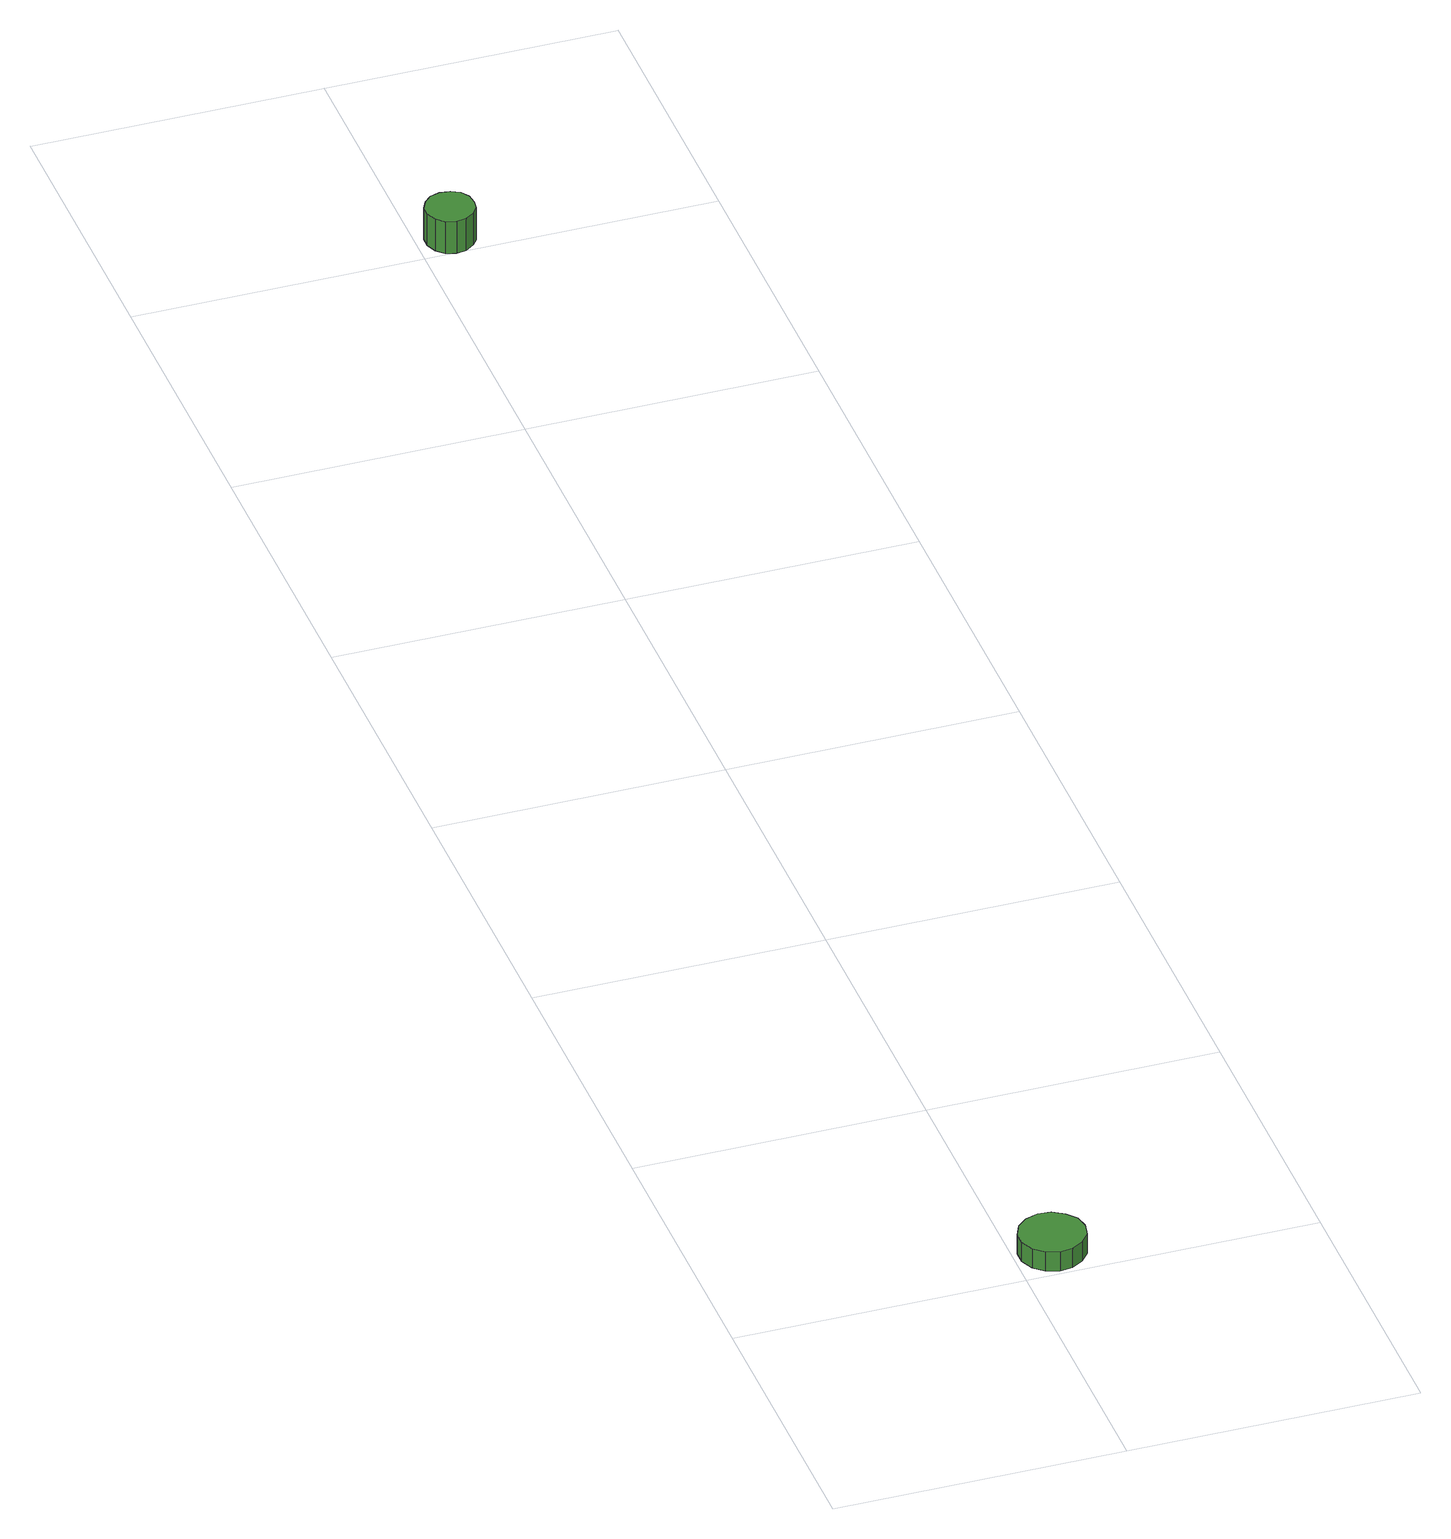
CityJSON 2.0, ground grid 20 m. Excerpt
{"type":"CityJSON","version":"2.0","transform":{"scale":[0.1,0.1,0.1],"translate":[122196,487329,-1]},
"CityObjects":{
"tree1":{"type":"SolitaryVegetationObject","attributes":{"function":"something"},"geometry":[{"type":"MultiSurface","lod":"1","boundaries":[[[0,1,2,3,4,5,6,7,8,9,10,11,12,13,14]],[[15,16,17,18,19,20,21,22,23,24,25,26,27,28,29]],[[0,29,28,1]],[[1,28,27,2]],[[2,27,26,3]],[[3,26,25,4]],[[4,25,24,5]],[[5,24,23,6]],[[6,23,22,7]],[[7,22,21,8]],[[8,21,20,9]],[[9,20,19,10]],[[10,19,18,11]],[[11,18,17,12]],[[12,17,16,13]],[[13,16,15,14]],[[14,15,29,0]]]}]},
"tree2":{"type":"SolitaryVegetationObject","attributes":{"function":"something"},"geometry":[{"type":"MultiSurface","lod":"1","boundaries":[[[30,31,32,33,34,35,36,37,38,39,40,41,42,43,44]],[[45,46,47,48,49,50,51,52,53,54,55,56,57,58,59]],[[30,59,58,31]],[[31,58,57,32]],[[32,57,56,33]],[[33,56,55,34]],[[34,55,54,35]],[[35,54,53,36]],[[36,53,52,37]],[[37,52,51,38]],[[38,51,50,39]],[[39,50,49,40]],[[40,49,48,41]],[[41,48,47,42]],[[42,47,46,43]],[[43,46,45,44]],[[44,45,59,30]]]}]}
},
"vertices":[
[49,26,23],[47,35,23],[41,42,23],[33,47,23],[24,48,23],[15,45,23],[8,39,23],[4,30,23],[4,21,23],[8,12,23],[15,6,23],[24,3,23],[33,4,23],[41,9,23],[47,16,23],[47,16,8],[41,9,8],[33,4,8],[24,3,8],[15,6,8],[8,12,8],[4,21,8],[4,30,8],[8,39,8],[15,45,8],[24,48,8],[33,47,8],[41,42,8],[47,35,8],[49,26,8],
[39,1215,34],[38,1222,34],[34,1228,34],[28,1231,34],[21,1232,34],[14,1230,34],[9,1225,34],[6,1219,34],[6,1212,34],[9,1205,34],[14,1200,34],[21,1198,34],[28,1199,34],[34,1203,34],[38,1208,34],[38,1208,9],[34,1203,9],[28,1199,9],[21,1198,9],[14,1200,9],[9,1205,9],[6,1212,9],[6,1219,9],[9,1225,9],[14,1230,9],[21,1232,9],[28,1231,9],[34,1228,9],[38,1222,9],[39,1215,9]
]}
